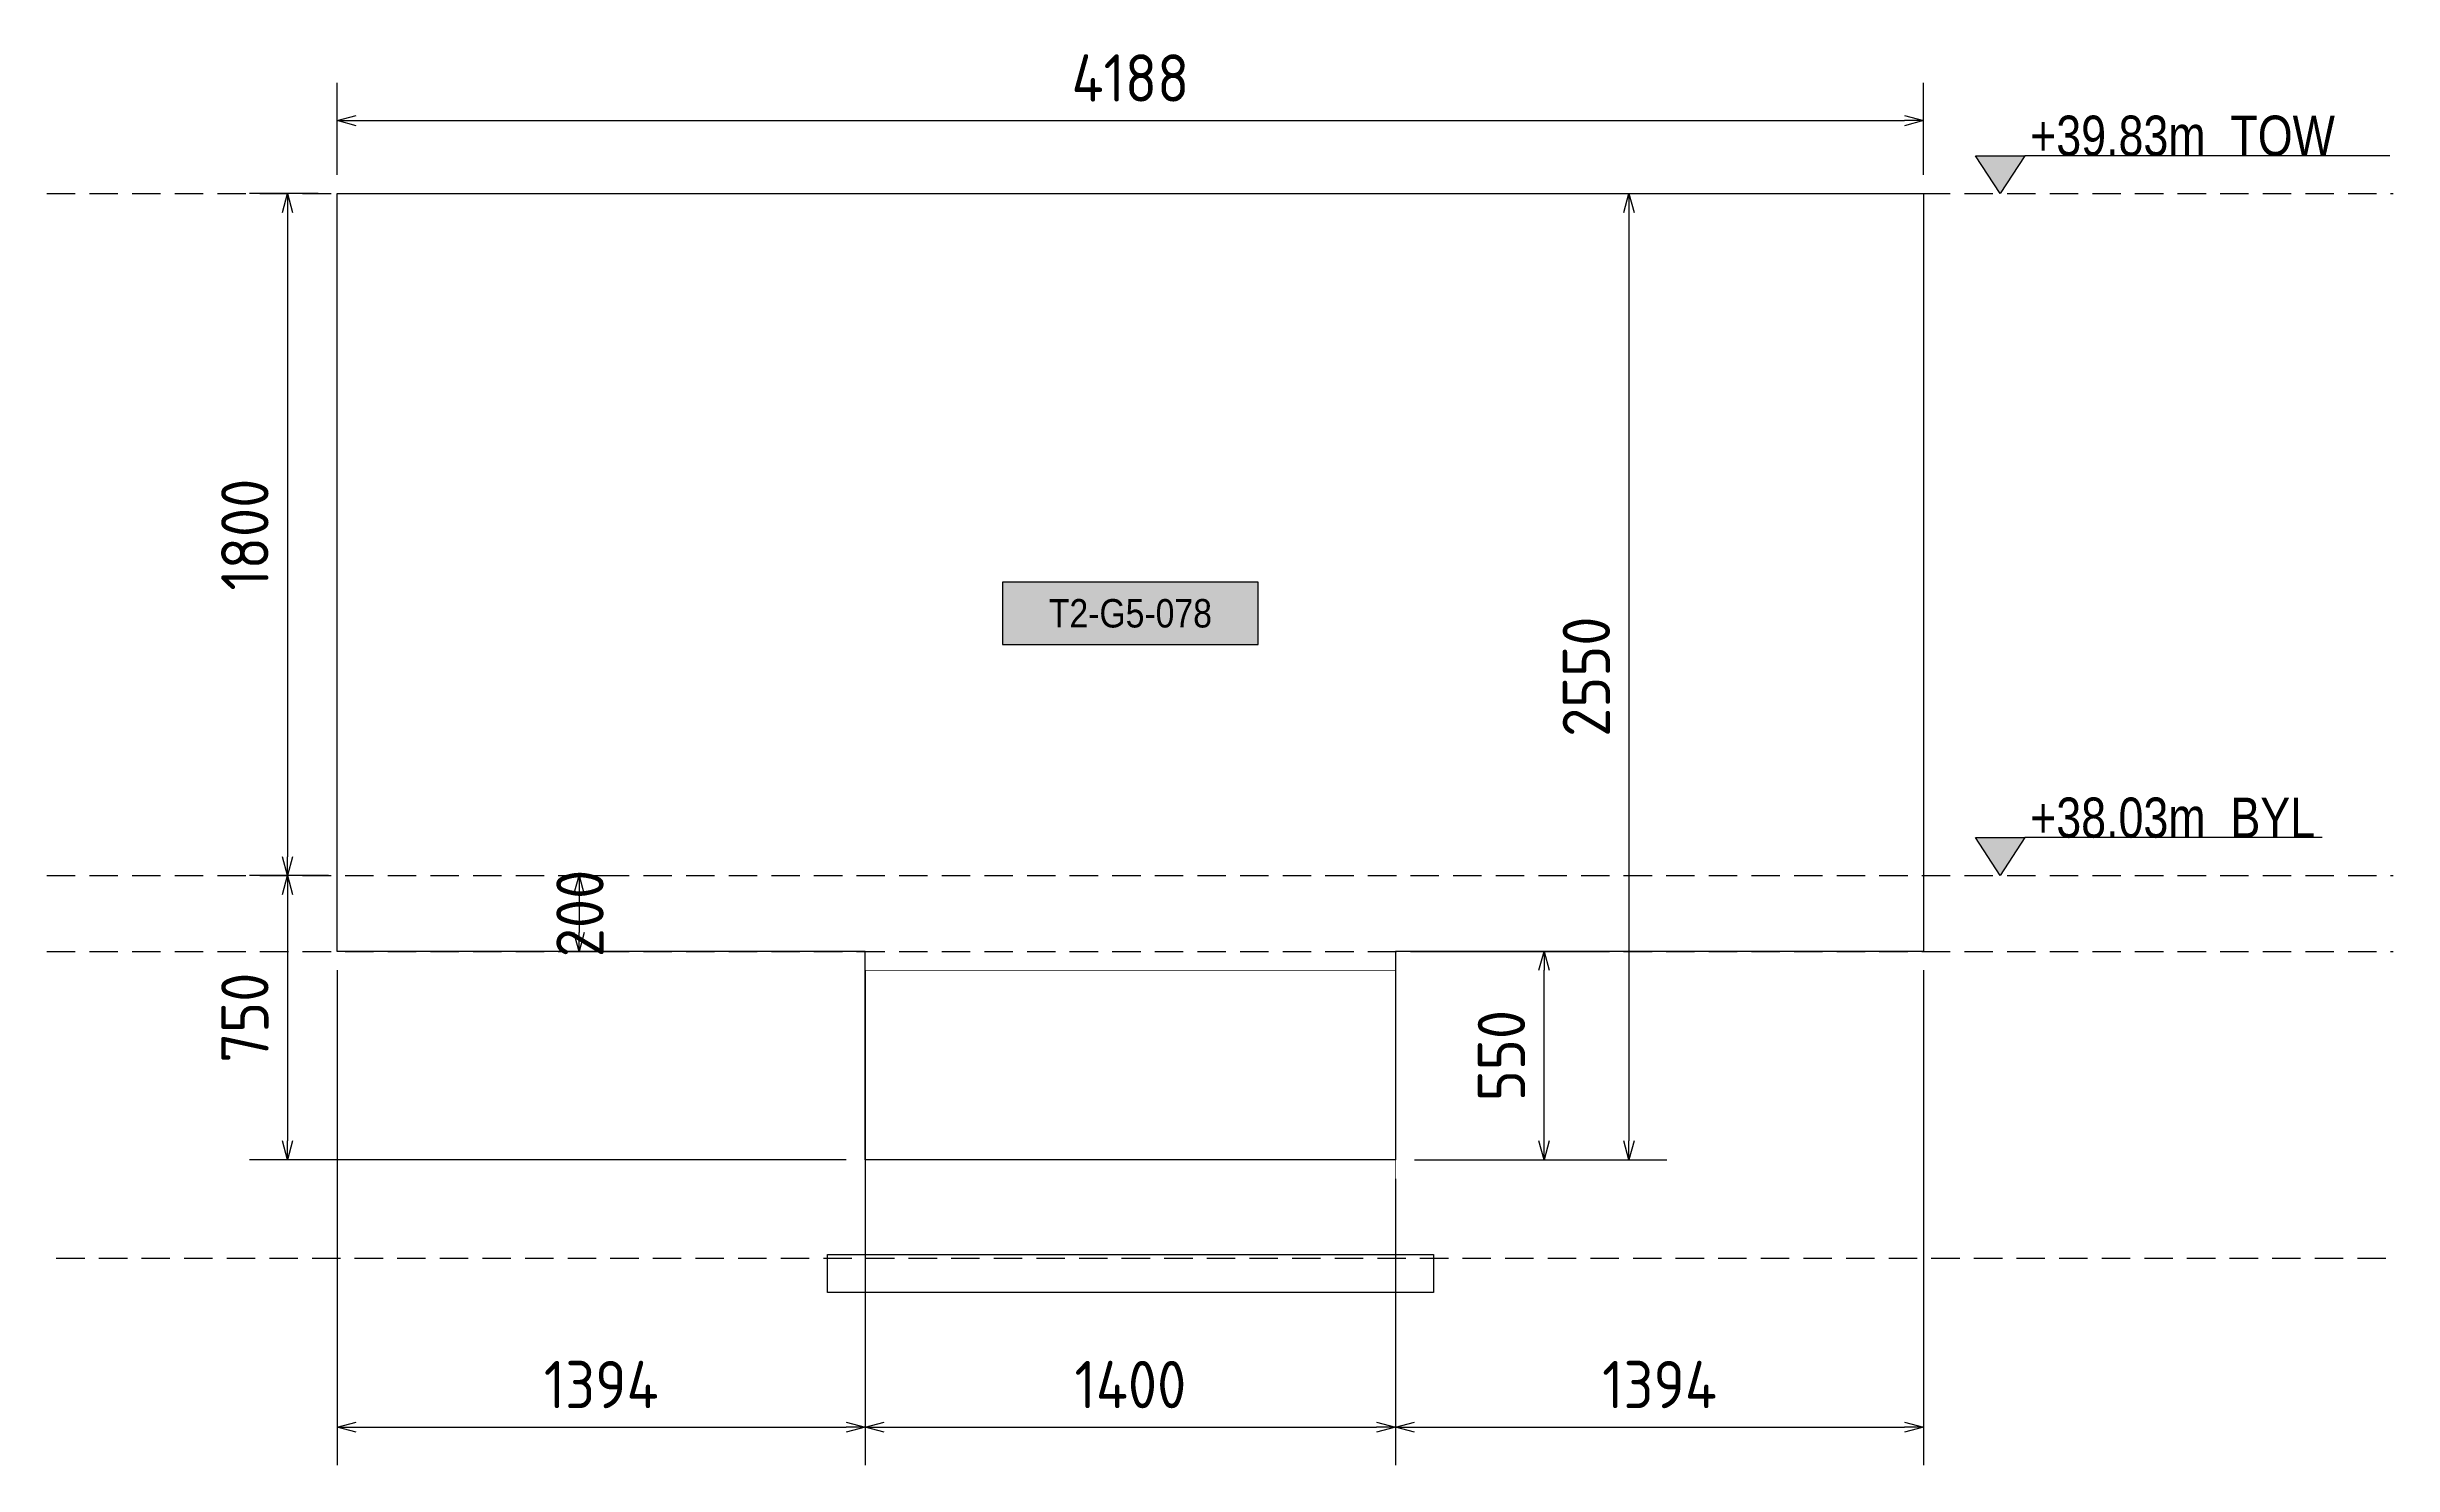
# Model space of a CAD drawing. Header units: centimetres. Extents: x -6122352 to 4157695, y -1694241 to 1947892.
# Drawn here: x 3375706 to 3381900, y 556057 to 559800 of the extents above; entities that cross this region are included whole.
import ezdxf
from ezdxf.enums import TextEntityAlignment as Align

# ---------------------------------------------------------------- set-up
doc = ezdxf.new("R2010")
doc.units = ezdxf.units.CM
doc.header["$MEASUREMENT"] = 0
doc.header["$PDMODE"] = 66
doc.header["$PDSIZE"] = 100
doc.linetypes.add('DASHED2', pattern=[0.375, 0.25, -0.125])
doc.linetypes.add('HIDDEN', pattern=[0.375, 0.25, -0.125])
for name, color, linetype in [('00-MI-DIM', 7, 'Continuous'), ('@MI-TYPE-02', 6, 'Continuous'), ('JML-Dimension', 1, 'Continuous'), ('PANEL-TAGS', 7, 'Continuous'), ('SECTION', 130, 'Continuous')]:
    doc.layers.add(name, color=color, linetype=linetype)
doc.styles.add('PANELTAG_STYLE', font='arial.ttf')
doc.styles.add('Schueco-BEMSTIL', font='isocpeur.ttf', dxfattribs={"width": 0.9})
doc.styles.add('txt-Pisa-std', font='arial.ttf', dxfattribs={"width": 0.8})
doc.dimstyles.new('MI- JWC-TXT-2.5 MM', dxfattribs={"dimscale": 1.5, "dimtxt": 2.5, "dimasz": 1, "dimexe": 2, "dimexo": 1, "dimgap": 1, "dimtad": 1, "dimdec": 0, "dimdsep": 46, "dimtxsty": 'Schueco-BEMSTIL', "dimblk": 'OPEN30', "dimcen": 0, "dimdle": 2, "dimclrd": 140, "dimclre": 8, "dimclrt": 40, "dimadec": 0, "dimazin": 2, "dimtfac": 1, "dimtdec": 0, "dimtix": 1, "dimtmove": 2, "dimatfit": 3, "dimldrblk": 'OPEN', "dimfxl": 2, "dimlwd": -1, "dimlwe": -1, "dimarcsym": 0})

# ---------------------------------------------------------------- blocks, each defined once
blk = doc.blocks.new('_Open30')
at = {"color": 0, "linetype": 'ByBlock', "lineweight": -2}
for p, q in [((-1, 0.27), (0, 0)), ((0, 0), (-1, -0.27)), ((0, 0), (-1, 0))]:
    blk.add_line(p, q, dxfattribs=at)
blk = doc.blocks.new('*D3283')
at = {"layer": '00-MI-DIM', "color": 8, "transparency": 16777216}
for p, q in [((3376472.6, 559462.8), (3376472.6, 559705.6)), ((3380660.6, 559462.8), (3380660.6, 559705.6))]:
    blk.add_line(p, q, dxfattribs=at)
at = {"layer": '00-MI-DIM', "color": 140, "transparency": 16777216}
blk.add_line((3376522.6, 559605.6), (3380610.6, 559605.6), dxfattribs=at)
at = {"layer": 'Defpoints', "color": 0, "transparency": 16777216}
for p in [(3380660.6, 559605.6), (3376472.6, 559412.8), (3380660.6, 559412.8)]:
    blk.add_point(p, dxfattribs=at)
at = {"layer": '00-MI-DIM', "color": 140, "transparency": 16777216, "xscale": 50, "yscale": 50, "zscale": 50, "rotation": 180}
blk.add_blockref('_Open30', (3376472.6, 559605.6), dxfattribs=at)
at = {"layer": '00-MI-DIM', "color": 140, "transparency": 16777216, "xscale": 50, "yscale": 50, "zscale": 50}
blk.add_blockref('_Open30', (3380660.6, 559605.6), dxfattribs=at)
at = {"layer": '00-MI-DIM', "color": 40, "transparency": 16777216, "insert": (3378566.6, 559718.1), "char_height": 125, "attachment_point": 5, "style": 'Schueco-BEMSTIL'}
blk.add_mtext('4188', dxfattribs=at)
blk = doc.blocks.new('_Open')
at = {"color": 0, "linetype": 'ByBlock', "lineweight": -2}
for p, q in [((-1, 0.2), (0, 0)), ((-1, -0.2), (0, 0)), ((0, 0), (-1, 0))]:
    blk.add_line(p, q, dxfattribs=at)
blk = doc.blocks.new('*D3284')
at = {"layer": '00-MI-DIM', "color": 8, "transparency": 16777216}
for p, q in [((3376422.6, 559412.8), (3376241.3, 559412.8)), ((3376449.6, 557612.8), (3376241.3, 557612.8))]:
    blk.add_line(p, q, dxfattribs=at)
at = {"layer": '00-MI-DIM', "color": 140, "transparency": 16777216}
blk.add_line((3376341.3, 559362.8), (3376341.3, 557662.8), dxfattribs=at)
at = {"layer": 'Defpoints', "color": 0, "transparency": 16777216}
for p in [(3376472.6, 559412.8), (3376341.3, 557612.8), (3376499.6, 557612.8)]:
    blk.add_point(p, dxfattribs=at)
at = {"layer": '00-MI-DIM', "color": 140, "transparency": 16777216, "xscale": 50, "yscale": 50, "zscale": 50}
for p, rotation in [((3376341.3, 559412.8), 90), ((3376341.3, 557612.8), 270)]:
    blk.add_blockref('_Open30', p, dxfattribs=dict(at, rotation=rotation))
at = {"layer": '00-MI-DIM', "color": 40, "transparency": 16777216, "insert": (3376228.8, 558512.8), "char_height": 125, "attachment_point": 5, "rotation": 90, "style": 'Schueco-BEMSTIL'}
blk.add_mtext('1800', dxfattribs=at)
blk = doc.blocks.new('*D3276')
at = {"layer": '00-MI-DIM', "color": 8, "transparency": 16777216}
for p, q in [((3376422.6, 557612.8), (3376241.3, 557612.8)), ((3377816.6, 556862.8), (3376241.3, 556862.8))]:
    blk.add_line(p, q, dxfattribs=at)
at = {"layer": '00-MI-DIM', "color": 140, "transparency": 16777216}
blk.add_line((3376341.3, 557562.8), (3376341.3, 556912.8), dxfattribs=at)
at = {"layer": 'Defpoints', "color": 0, "transparency": 16777216}
for p in [(3376472.6, 557612.8), (3376341.3, 556862.8), (3377866.6, 556862.8)]:
    blk.add_point(p, dxfattribs=at)
at = {"layer": '00-MI-DIM', "color": 140, "transparency": 16777216, "xscale": 50, "yscale": 50, "zscale": 50}
for p, rotation in [((3376341.3, 557612.8), 90), ((3376341.3, 556862.8), 270)]:
    blk.add_blockref('_Open30', p, dxfattribs=dict(at, rotation=rotation))
at = {"layer": '00-MI-DIM', "color": 40, "transparency": 16777216, "insert": (3376228.8, 557237.8), "char_height": 125, "attachment_point": 5, "rotation": 90, "style": 'Schueco-BEMSTIL'}
blk.add_mtext('750', dxfattribs=at)
blk = doc.blocks.new('*D3277')
at = {"layer": '00-MI-DIM', "color": 8, "transparency": 16777216}
for p, q in [((3377132.2, 557612.8), (3377211, 557612.8)), ((3377132.2, 557412.8), (3377211, 557412.8))]:
    blk.add_line(p, q, dxfattribs=at)
at = {"layer": '00-MI-DIM', "color": 140, "transparency": 16777216}
blk.add_line((3377111, 557562.8), (3377111, 557462.8), dxfattribs=at)
at = {"layer": 'Defpoints', "color": 0, "transparency": 16777216}
for p in [(3377082.2, 557612.8), (3377082.2, 557412.8), (3377111, 557412.8)]:
    blk.add_point(p, dxfattribs=at)
at = {"layer": '00-MI-DIM', "color": 140, "transparency": 16777216, "xscale": 50, "yscale": 50, "zscale": 50}
for p, rotation in [((3377111, 557612.8), 90), ((3377111, 557412.8), 270)]:
    blk.add_blockref('_Open30', p, dxfattribs=dict(at, rotation=rotation))
at = {"layer": '00-MI-DIM', "color": 40, "transparency": 16777216, "insert": (3377113.5, 557512.8), "char_height": 125, "attachment_point": 5, "rotation": 90, "style": 'Schueco-BEMSTIL'}
blk.add_mtext('200', dxfattribs=at)
blk = doc.blocks.new('*D3278')
at = {"layer": '00-MI-DIM', "color": 8, "transparency": 16777216}
for p, q in [((3379877, 559412.8), (3379982.8, 559412.8)), ((3379316.6, 556862.8), (3379982.8, 556862.8))]:
    blk.add_line(p, q, dxfattribs=at)
at = {"layer": '00-MI-DIM', "color": 140, "transparency": 16777216}
blk.add_line((3379882.8, 559362.8), (3379882.8, 556912.8), dxfattribs=at)
at = {"layer": 'Defpoints', "color": 0, "transparency": 16777216}
for p in [(3379827, 559412.8), (3379266.6, 556862.8), (3379882.8, 556862.8)]:
    blk.add_point(p, dxfattribs=at)
at = {"layer": '00-MI-DIM', "color": 140, "transparency": 16777216, "xscale": 50, "yscale": 50, "zscale": 50}
for p, rotation in [((3379882.8, 559412.8), 90), ((3379882.8, 556862.8), 270)]:
    blk.add_blockref('_Open30', p, dxfattribs=dict(at, rotation=rotation))
at = {"layer": '00-MI-DIM', "color": 40, "transparency": 16777216, "insert": (3379770.3, 558137.8), "char_height": 125, "attachment_point": 5, "rotation": 90, "style": 'Schueco-BEMSTIL'}
blk.add_mtext('2550', dxfattribs=at)
blk = doc.blocks.new('*D3279')
at = {"layer": '00-MI-DIM', "color": 8, "transparency": 16777216}
for p, q in [((3376472.6, 557362.8), (3376472.6, 556056.9)), ((3377866.6, 557362.8), (3377866.6, 556056.9))]:
    blk.add_line(p, q, dxfattribs=at)
at = {"layer": '00-MI-DIM', "color": 140, "transparency": 16777216}
blk.add_line((3376522.6, 556156.9), (3377816.6, 556156.9), dxfattribs=at)
at = {"layer": 'Defpoints', "color": 0, "transparency": 16777216}
for p in [(3376472.6, 557412.8), (3377866.6, 557412.8), (3377866.6, 556156.9)]:
    blk.add_point(p, dxfattribs=at)
at = {"layer": '00-MI-DIM', "color": 140, "transparency": 16777216, "xscale": 50, "yscale": 50, "zscale": 50, "rotation": 180}
blk.add_blockref('_Open30', (3376472.6, 556156.9), dxfattribs=at)
at = {"layer": '00-MI-DIM', "color": 140, "transparency": 16777216, "xscale": 50, "yscale": 50, "zscale": 50}
blk.add_blockref('_Open30', (3377866.6, 556156.9), dxfattribs=at)
at = {"layer": '00-MI-DIM', "color": 40, "transparency": 16777216, "insert": (3377169.6, 556269.4), "char_height": 125, "attachment_point": 5, "style": 'Schueco-BEMSTIL'}
blk.add_mtext('1394', dxfattribs=at)
blk = doc.blocks.new('*D3280')
at = {"layer": '00-MI-DIM', "color": 8, "transparency": 16777216}
for p, q in [((3377866.6, 557362.8), (3377866.6, 556056.9)), ((3379266.6, 556812.8), (3379266.6, 556056.9))]:
    blk.add_line(p, q, dxfattribs=at)
at = {"layer": '00-MI-DIM', "color": 140, "transparency": 16777216}
blk.add_line((3377916.6, 556156.9), (3379216.6, 556156.9), dxfattribs=at)
at = {"layer": 'Defpoints', "color": 0, "transparency": 16777216}
for p in [(3377866.6, 557412.8), (3379266.6, 556862.8), (3379266.6, 556156.9)]:
    blk.add_point(p, dxfattribs=at)
at = {"layer": '00-MI-DIM', "color": 140, "transparency": 16777216, "xscale": 50, "yscale": 50, "zscale": 50, "rotation": 180}
blk.add_blockref('_Open30', (3377866.6, 556156.9), dxfattribs=at)
at = {"layer": '00-MI-DIM', "color": 140, "transparency": 16777216, "xscale": 50, "yscale": 50, "zscale": 50}
blk.add_blockref('_Open30', (3379266.6, 556156.9), dxfattribs=at)
at = {"layer": '00-MI-DIM', "color": 40, "transparency": 16777216, "insert": (3378566.6, 556269.4), "char_height": 125, "attachment_point": 5, "style": 'Schueco-BEMSTIL'}
blk.add_mtext('1400', dxfattribs=at)
blk = doc.blocks.new('*D3281')
at = {"layer": '00-MI-DIM', "color": 8, "transparency": 16777216}
for p, q in [((3380660.6, 557362.8), (3380660.6, 556056.9)), ((3379266.6, 556812.8), (3379266.6, 556056.9))]:
    blk.add_line(p, q, dxfattribs=at)
at = {"layer": '00-MI-DIM', "color": 140, "transparency": 16777216}
blk.add_line((3379316.6, 556156.9), (3380610.6, 556156.9), dxfattribs=at)
at = {"layer": 'Defpoints', "color": 0, "transparency": 16777216}
for p in [(3380660.6, 557412.8), (3379266.6, 556862.8), (3380660.6, 556156.9)]:
    blk.add_point(p, dxfattribs=at)
at = {"layer": '00-MI-DIM', "color": 140, "transparency": 16777216, "xscale": 50, "yscale": 50, "zscale": 50, "rotation": 180}
blk.add_blockref('_Open30', (3379266.6, 556156.9), dxfattribs=at)
at = {"layer": '00-MI-DIM', "color": 140, "transparency": 16777216, "xscale": 50, "yscale": 50, "zscale": 50}
blk.add_blockref('_Open30', (3380660.6, 556156.9), dxfattribs=at)
at = {"layer": '00-MI-DIM', "color": 40, "transparency": 16777216, "insert": (3379963.6, 556269.4), "char_height": 125, "attachment_point": 5, "style": 'Schueco-BEMSTIL'}
blk.add_mtext('1394', dxfattribs=at)
blk = doc.blocks.new('*D3282')
at = {"layer": '@MI-TYPE-02', "color": 8, "transparency": 16777216}
for p, q in [((3379316.6, 557412.8), (3379758.6, 557412.8)), ((3379316.6, 556862.8), (3379758.6, 556862.8))]:
    blk.add_line(p, q, dxfattribs=at)
at = {"layer": '@MI-TYPE-02', "color": 140, "transparency": 16777216}
blk.add_line((3379658.6, 556912.8), (3379658.6, 557362.8), dxfattribs=at)
at = {"layer": 'Defpoints', "color": 0, "transparency": 16777216}
for p in [(3379266.6, 557412.8), (3379658.6, 557412.8), (3379266.6, 556862.8)]:
    blk.add_point(p, dxfattribs=at)
at = {"layer": '@MI-TYPE-02', "color": 140, "transparency": 16777216, "xscale": 50, "yscale": 50, "zscale": 50}
for p, rotation in [((3379658.6, 557412.8), 90), ((3379658.6, 556862.8), 270)]:
    blk.add_blockref('_Open30', p, dxfattribs=dict(at, rotation=rotation))
at = {"layer": '@MI-TYPE-02', "color": 40, "transparency": 16777216, "insert": (3379546.1, 557137.8), "char_height": 125, "attachment_point": 5, "rotation": 90, "style": 'Schueco-BEMSTIL'}
blk.add_mtext('550', dxfattribs=at)
blk = doc.blocks.new('PANELTAG')
at = {"layer": 'PANEL-TAGS', "color": 1}
blk.add_lwpolyline([(-13.5, -3.3), (13.5, -3.3), (13.5, 3.3), (-13.5, 3.3)], close=True, dxfattribs=at)
at = {"layer": 'PANEL-TAGS', "color": 40, "true_color": 0xffd700}
blk.add_solid([(-13.5, -3.3), (13.5, -3.3), (-13.5, 3.3), (13.5, 3.3)], dxfattribs=at)
at = {"layer": 'PANEL-TAGS', "color": 5, "style": 'PANELTAG_STYLE', "width": 0.85}
blk.add_attdef('TAGNO', text='', height=3, dxfattribs=at).set_placement((0, 0), align=Align.MIDDLE)
blk = doc.blocks.new('*U3095')
at = {"layer": 'JML-Dimension'}
h = blk.add_hatch(color=10, dxfattribs=at)
h.dxf.hatch_style = 1
h.paths.add_polyline_path([(0, 0), (-1.54, 2.37), (1.54, 2.37)])
blk.add_line((20.09, 2.37), (1.54, 2.37), dxfattribs=at)
blk.add_lwpolyline([(0, 0), (-1.54, 2.37), (1.54, 2.37), (0, 0)], dxfattribs=at)
at = {"color": 5, "style": 'txt-Pisa-std', "width": 0.8}
blk.add_attdef('+0.0', text='', height=2.5, dxfattribs=at).set_placement((1.87, 2.37), align=Align.BOTTOM_LEFT)
blk = doc.blocks.new('*U1106')
at = {"layer": 'JML-Dimension'}
h = blk.add_hatch(color=10, dxfattribs=at)
h.dxf.hatch_style = 1
h.paths.add_polyline_path([(0, 0), (-1.54, 2.37), (1.54, 2.37)])
blk.add_line((24.31, 2.37), (1.54, 2.37), dxfattribs=at)
blk.add_lwpolyline([(0, 0), (-1.54, 2.37), (1.54, 2.37), (0, 0)], dxfattribs=at)
at = {"color": 5, "style": 'txt-Pisa-std', "width": 0.8}
blk.add_attdef('+0.0', text='', height=2.5, dxfattribs=at).set_placement((1.87, 2.37), align=Align.BOTTOM_LEFT)
blk = doc.blocks.new('T3-FOOTING ELEVATION')
at = {"color": 6, "linetype": 'HIDDEN', "ltscale": 5, "const_width": 2}
blk.add_lwpolyline([(30306558.2, 1676365.9), (30306558.2, 1676865.9), (30307958.2, 1676865.9), (30307958.2, 1676365.9)], dxfattribs=at)
at = {"color": 6, "ltscale": 20, "const_width": 2}
blk.add_lwpolyline([(30306558.2, 1676365.9), (30307958.2, 1676365.9), (30307958.2, 1676115.9), (30306558.2, 1676115.9)], close=True, dxfattribs=at)
at = {"color": 8, "ltscale": 20}
blk.add_lwpolyline([(30306458.2, 1676115.9), (30308058.2, 1676115.9), (30308058.2, 1676015.9), (30306458.2, 1676015.9)], close=True, dxfattribs=at)

msp = doc.modelspace()

# ---------------------------------------------------------------- linework, layer by layer
at = {"layer": '@MI-TYPE-02', "color": 160, "linetype": 'DASHED2', "ltscale": 300}
for points in [[(3375706.22847, 559412.79632), (3381900.10165, 559412.79632)], [(3375706.22847, 557612.79632), (3381900.10165, 557612.79632)], [(3375706.22847, 557412.79632), (3381900.10165, 557412.79632)], [(3375731.05194, 556602.79632), (3381900.10165, 556602.79632)]]:
    msp.add_lwpolyline(points, dxfattribs=at)
at = {"layer": '@MI-TYPE-02', "color": 30}
msp.add_lwpolyline([(3376472.60233, 559412.79632), (3380660.60233, 559412.79632), (3380660.60233, 557412.79632), (3379266.60233, 557412.79632), (3379266.60233, 556862.79632), (3377866.60233, 556862.79632), (3377866.60233, 557412.79632), (3376472.60233, 557412.79632)], close=True, dxfattribs=at)

# ---------------------------------------------------------------- block references
at = {"color": 2}
msp.add_blockref('T3-FOOTING ELEVATION', (-26928691.55924, -1119503.07744), dxfattribs=at)
at = {"layer": 'PANEL-TAGS', "color": 94}
ref = msp.add_blockref('PANELTAG', (3378566.60233, 558305.21907), dxfattribs=dict(at, xscale=25, yscale=25, zscale=25))
ref.add_attrib('TAGNO', 'T2-G5-078', dxfattribs={"color": 5, "height": 75, "style": 'PANELTAG_STYLE', "width": 0.85}).set_placement((3378566.60233, 558305.21907), align=Align.MIDDLE_CENTER)
at = {"layer": 'SECTION', "color": 6}
ref = msp.add_blockref('*U1106', (3380862.86261, 559412.79632), dxfattribs=dict(at, xscale=42.30147098076819, yscale=42.30147098076819, zscale=42.30147098076819))
ref.add_attrib('+0.0', '+39.83m  TOW', (3380941.99125, 559513.05339), dxfattribs={"layer": 'JML-Dimension', "color": 5, "height": 105.7536775, "style": 'txt-Pisa-std', "width": 0.8})
ref = msp.add_blockref('*U3095', (3380862.86261, 557612.79632), dxfattribs=dict(at, xscale=42.30147098076819, yscale=42.30147098076819, zscale=42.30147098076819))
ref.add_attrib('+0.0', '+38.03m  BYL', (3380941.99125, 557713.05339), dxfattribs={"layer": 'JML-Dimension', "color": 5, "height": 105.7536775, "style": 'txt-Pisa-std', "width": 0.8})

# ---------------------------------------------------------------- dimensions: what is measured, and where the dimension line sits
at = {"layer": '00-MI-DIM', "color": 30}
for base, p1, p2, picture, middle in [((3380660.60233, 559605.56672), (3376472.60233, 559412.79632), (3380660.60233, 559412.79632), '*D3283', (3378566.60233, 559718.06672)), ((3377866.60233, 556156.94733), (3376472.60233, 557412.79632), (3377866.60233, 557412.79632), '*D3279', (3377169.60233, 556269.44733)), ((3379266.60233, 556156.94733), (3377866.60233, 557412.79632), (3379266.60233, 556862.79632), '*D3280', (3378566.60233, 556269.44733)), ((3380660.60233, 556156.94733), (3379266.60233, 556862.79632), (3380660.60233, 557412.79632), '*D3281', (3379963.60233, 556269.44733))]:
    dim = msp.add_linear_dim(base=base, p1=p1, p2=p2, dimstyle='MI- JWC-TXT-2.5 MM', dxfattribs=at)
    dim.commit()
    dim.dimension.update_dxf_attribs({"geometry": picture, "text_midpoint": middle})
for base, p1, p2, picture, middle in [((3376341.34005, 557612.79632), (3376472.60233, 559412.79632), (3376499.63029, 557612.79632), '*D3284', (3376228.84005, 558512.79632)), ((3379882.79315, 556862.79632), (3379827.00044, 559412.79632), (3379266.60233, 556862.79632), '*D3278', (3379770.29315, 558137.79632)), ((3376341.34005, 556862.79632), (3376472.60233, 557612.79632), (3377866.60233, 556862.79632), '*D3276', (3376228.84005, 557237.79632))]:
    dim = msp.add_linear_dim(base=base, p1=p1, p2=p2, angle=90, dimstyle='MI- JWC-TXT-2.5 MM', dxfattribs=at)
    dim.commit()
    dim.dimension.update_dxf_attribs({"geometry": picture, "text_midpoint": middle})
dim = msp.add_linear_dim(base=(3377111.01951, 557412.79632), p1=(3377082.207, 557612.79632), p2=(3377082.207, 557412.79632), angle=90, dimstyle='MI- JWC-TXT-2.5 MM', dxfattribs=at)
dim.commit()
dim.dimension.update_dxf_attribs({"geometry": '*D3277', "text_midpoint": (3377113.51951, 557512.79632), "dimtype": 160})
at = {"layer": '@MI-TYPE-02', "color": 94}
dim = msp.add_linear_dim(base=(3379658.55673, 557412.79632), p1=(3379266.60233, 556862.79632), p2=(3379266.60233, 557412.79632), angle=90, dimstyle='MI- JWC-TXT-2.5 MM', dxfattribs=at)
dim.commit()
dim.dimension.update_dxf_attribs({"geometry": '*D3282', "text_midpoint": (3379546.05673, 557137.79632)})

doc.saveas('drawing.dxf')
